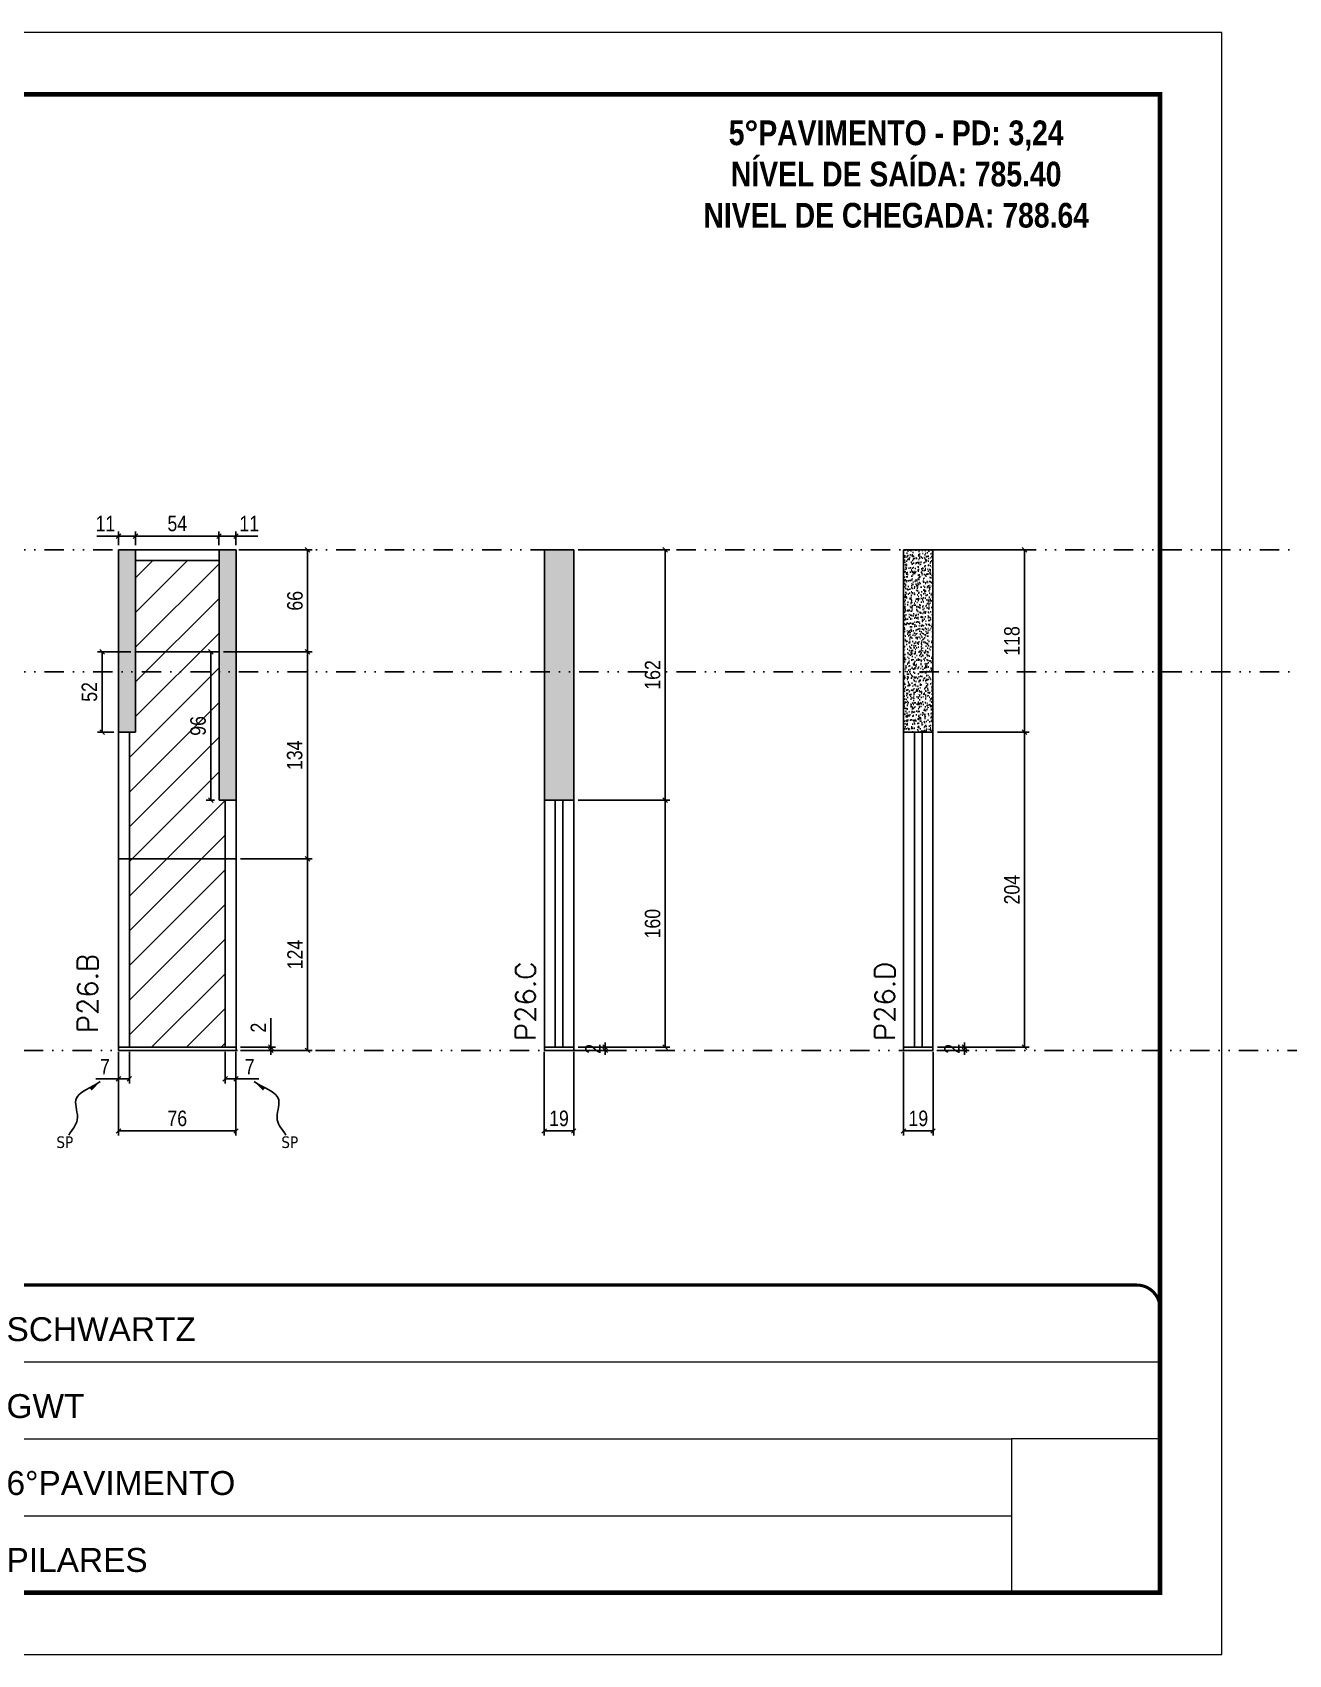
# Model space of a CAD drawing. Extents: x 13770 to 23315, y 867 to 16997.
# Drawn here: x 16700 to 17513, y 7758 to 8808 of the extents above; entities that cross this region are included whole.
import ezdxf

# ---------------------------------------------------------------- set-up
doc = ezdxf.new("R2010")
doc.units = 0
for name, pattern in [('CONTINUO', [0]), ('DASHED', [0.75, 0.5, -0.25]), ('DIVIDE2', [0.625, 0.25, -0.125, 0, -0.125, 0, -0.125]), ('HIDDEN', [0.375, 0.25, -0.125])]:
    doc.linetypes.add(name, pattern=pattern)
for name, color, linetype in [('COTA', 241, 'Continuous'), ('NOMENCLATURA', 7, 'Continuous'), ('Nível', 160, 'Continuous'), ('Painéis', 200, 'Continuous'), ('SARR_2.2x7', 40, 'Continuous'), ('Sarrafo de Pressão', 42, 'HIDDEN'), ('texto', 7, 'Continuous')]:
    doc.layers.add(name, color=color, linetype=linetype)
for name, color, linetype, lineweight in [('Folhas', 255, 'Continuous', 9), ('Hachura', 251, 'Continuous', 9), ('SARRAFO DE PRESSAO', 251, 'DASHED', 9), ('Texto Seção', 7, 'Continuous', 15)]:
    doc.layers.add(name, color=color, linetype=linetype, lineweight=lineweight)
doc.styles.add('ARIAL', font='arial.ttf')
doc.styles.add('COTA TECNICA', font='techl___.ttf', dxfattribs={"height": 10})
doc.styles.add('COTA TECNICA-50', font='techl___.ttf', dxfattribs={"height": 10})
doc.styles.add('REGUA-120', font='ROMANS.shx', dxfattribs={"height": 15})
doc.styles.add('ROMANC', font='techb___.ttf', dxfattribs={"height": 2.5})
doc.styles.get("Standard").update_dxf_attribs({"font": 'arial.ttf'})
doc.styles.add('Tecnologia', font='')
doc.styles.get('Tecnologia').set_extended_font_data('Forgotten Futurist')
doc.dimstyles.new('COTA PAINEL-50', dxfattribs={"dimtxt": 10, "dimasz": 3, "dimexe": 3, "dimexo": 3, "dimgap": 3, "dimtad": 1, "dimdec": 1, "dimzin": 12, "dimdsep": 46, "dimtxsty": 'COTA TECNICA-50', "dimblk1": 'OBLIQUE', "dimblk2": 'OBLIQUE', "dimsah": 1, "dimcen": 0.9, "dimclrd": 4, "dimclre": 4, "dimclrt": 240, "dimadec": 1, "dimazin": 3, "dimtfac": 1, "dimtdec": 1, "dimtmove": 0, "dimatfit": 3, "dimfxl": 1, "dimtolj": 1, "dimtzin": 12, "dimarcsym": 0})
doc.dimstyles.new('PAINEL', dxfattribs={"dimtxt": 10, "dimasz": 3, "dimexe": 3, "dimexo": 3, "dimgap": 3, "dimtad": 1, "dimdec": 1, "dimzin": 12, "dimdsep": 46, "dimtxsty": 'COTA TECNICA', "dimblk1": 'OBLIQUE', "dimblk2": 'OBLIQUE', "dimsah": 1, "dimcen": 0.9, "dimclrd": 4, "dimclre": 4, "dimclrt": 240, "dimadec": 1, "dimazin": 3, "dimtfac": 1, "dimtdec": 1, "dimtmove": 0, "dimatfit": 3, "dimfxl": 1, "dimtolj": 1, "dimtzin": 12, "dimarcsym": 0})
doc.dimstyles.get("Standard").update_dxf_attribs({"dimtxt": 0.18, "dimasz": 0.18, "dimexe": 0.18, "dimexo": 0.0625, "dimgap": 0.09, "dimtad": 0, "dimtih": 1, "dimtoh": 1, "dimdec": 4, "dimzin": 0, "dimdsep": 46, "dimtxsty": 'Standard', "dimcen": 0.09, "dimadec": 0, "dimazin": 0, "dimtfac": 1, "dimtdec": 4, "dimtofl": 0, "dimtmove": 0, "dimatfit": 3, "dimfxl": 1, "dimtolj": 1, "dimtzin": 0, "dimarcsym": 0})

# ---------------------------------------------------------------- blocks, each defined once
blk = doc.blocks.new('9999999999')
at = {"color": 30, "linetype": 'CONTINUO'}
for p, q in [((98564.6, 34230.2), (98564.6, 34429.4)), ((98564.6, 34379.6), (99584, 34379.6)), ((98564.6, 34329.8), (99488, 34329.8)), ((99584, 34329.8), (99488, 34329.8)), ((99488, 34329.8), (99488, 34230.2)), ((98564.6, 34280), (99488, 34280))]:
    blk.add_line(p, q, dxfattribs=at)
at = {"color": 30, "linetype": 'CONTINUO', "const_width": 2}
blk.add_lwpolyline([(99584, 34230.2), (99584, 34414.4, 0.414214), (99569, 34429.4), (98229, 34429.4, 0.414214), (98214, 34414.4), (98214, 34245.2, 0.414214), (98229, 34230.2), (99584, 34230.2)], format="xyb", dxfattribs=at)
at = {"layer": 'Folhas'}
blk.add_lwpolyline([(98139, 34190.2), (99624, 34190.2), (99624, 35240.2), (98139, 35240.2)], close=True, dxfattribs=at)
at = {"layer": 'Folhas', "color": 30, "const_width": 3}
blk.add_lwpolyline([(98214, 34230.2), (99584, 34230.2), (99584, 35200.2), (98214, 35200.2)], close=True, dxfattribs=at)
at = {"color": 7, "linetype": 'Continuous', "ltscale": 5, "style": 'ARIAL'}
for s, height, p in [('SCHWARTZ', 15.48, (98837.7, 34393.1)), ('GWT', 15.48, (98837.7, 34343.3)), ('6°PAVIMENTO', 15.483, (98837.7, 34293.5)), ('NOVA SISTEMAS CONSTRUTIVOS', 11.059, (98263.2, 34267.2)), ('PILARES', 15.48, (98837.7, 34243.7))]:
    blk.add_text(s, height=height, dxfattribs=at).set_placement(p)
at = {"layer": 'Folhas', "color": 7, "style": 'Tecnologia', "width": 1.5}
for s, p in [('CLIENTE:', (98573.7, 34397.2)), ('OBRA:', (98573.7, 34347.3)), ('PAVIMENTO:', (98573.7, 34297.5)), ('PROJETO:', (98573.7, 34247.7))]:
    blk.add_text(s, height=14, dxfattribs=at).set_placement(p)
blk = doc.blocks.new('_Oblique')
at = {"color": 0, "linetype": 'ByBlock', "lineweight": -2}
blk.add_line((-0.5, -0.5), (0.5, 0.5), dxfattribs=at)
blk = doc.blocks.new('*D522')
at = {"layer": 'COTA', "color": 4, "lineweight": -2, "transparency": 16777216}
for p, q in [((16755.7, 8148.6), (16755.7, 8094.4)), ((16831.7, 8148.6), (16831.7, 8094.4)), ((16755.7, 8097.4), (16831.7, 8097.4))]:
    blk.add_line(p, q, dxfattribs=at)
at = {"layer": 'Defpoints', "color": 0, "transparency": 16777216}
for p in [(16755.7, 8151.6), (16831.7, 8151.6), (16831.7, 8097.4)]:
    blk.add_point(p, dxfattribs=at)
at = {"layer": 'COTA', "color": 4, "lineweight": -2, "transparency": 16777216, "xscale": 3, "yscale": 3, "zscale": 3, "rotation": 180}
blk.add_blockref('_Oblique', (16755.7, 8097.4), dxfattribs=at)
at = {"layer": 'COTA', "color": 4, "lineweight": -2, "transparency": 16777216, "xscale": 3, "yscale": 3, "zscale": 3}
blk.add_blockref('_Oblique', (16831.7, 8097.4), dxfattribs=at)
at = {"layer": 'COTA', "color": 240, "transparency": 16777216, "insert": (16793.7, 8105.5), "char_height": 10, "attachment_point": 5, "style": 'COTA TECNICA'}
blk.add_mtext('\\A1;76', dxfattribs=at)
blk = doc.blocks.new('*D523')
at = {"layer": 'COTA', "color": 4, "lineweight": -2, "transparency": 16777216}
for p, q in [((16834.7, 8273.6), (16881, 8273.6)), ((16878, 8149.6), (16878, 8273.6)), ((16834.7, 8149.6), (16881, 8149.6))]:
    blk.add_line(p, q, dxfattribs=at)
at = {"layer": 'Defpoints', "color": 0, "transparency": 16777216}
for p in [(16831.7, 8273.6), (16878, 8273.6), (16831.7, 8149.6)]:
    blk.add_point(p, dxfattribs=at)
at = {"layer": 'COTA', "color": 4, "lineweight": -2, "transparency": 16777216, "xscale": 3, "yscale": 3, "zscale": 3}
for p, rotation in [((16878, 8273.6), 90), ((16878, 8149.6), 270)]:
    blk.add_blockref('_Oblique', p, dxfattribs=dict(at, rotation=rotation))
at = {"layer": 'COTA', "color": 240, "transparency": 16777216, "insert": (16869.9, 8211.6), "char_height": 10, "attachment_point": 5, "rotation": 90, "style": 'COTA TECNICA-50'}
blk.add_mtext('\\A1;124', dxfattribs=at)
blk = doc.blocks.new('*D524')
at = {"layer": 'COTA', "color": 4, "lineweight": -2, "transparency": 16777216}
for p, q in [((16854.2, 8151.6), (16854.2, 8170.4)), ((16834.7, 8151.6), (16857.2, 8151.6)), ((16834.7, 8149.6), (16857.2, 8149.6)), ((16854.2, 8149.6), (16854.2, 8151.6)), ((16854.2, 8149.6), (16854.2, 8146.6))]:
    blk.add_line(p, q, dxfattribs=at)
at = {"layer": 'Defpoints', "color": 0, "transparency": 16777216}
for p in [(16831.7, 8151.6), (16831.7, 8149.6), (16854.2, 8149.6)]:
    blk.add_point(p, dxfattribs=at)
at = {"layer": 'COTA', "color": 4, "lineweight": -2, "transparency": 16777216, "xscale": 3, "yscale": 3, "zscale": 3}
for p, rotation in [((16854.2, 8151.6), 270), ((16854.2, 8149.6), 90)]:
    blk.add_blockref('_Oblique', p, dxfattribs=dict(at, rotation=rotation))
at = {"layer": 'COTA', "color": 240, "transparency": 16777216, "insert": (16846.2, 8164.3), "char_height": 10, "attachment_point": 5, "rotation": 90, "style": 'COTA TECNICA-50'}
blk.add_mtext('\\A1;2', dxfattribs=at)
blk = doc.blocks.new('*D525')
at = {"layer": 'COTA', "color": 4, "lineweight": -2, "transparency": 16777216}
for p, q in [((16762.7, 8148.6), (16762.7, 8128.1)), ((16755.7, 8146.6), (16755.7, 8128.1)), ((16755.7, 8131.1), (16741, 8131.1)), ((16762.7, 8131.1), (16755.7, 8131.1))]:
    blk.add_line(p, q, dxfattribs=at)
at = {"layer": 'Defpoints', "color": 0, "transparency": 16777216}
for p in [(16755.7, 8149.6), (16762.7, 8151.6), (16755.7, 8131.1)]:
    blk.add_point(p, dxfattribs=at)
at = {"layer": 'COTA', "color": 4, "lineweight": -2, "transparency": 16777216, "xscale": 3, "yscale": 3, "zscale": 3, "rotation": 180}
blk.add_blockref('_Oblique', (16755.7, 8131.1), dxfattribs=at)
at = {"layer": 'COTA', "color": 4, "lineweight": -2, "transparency": 16777216, "xscale": 3, "yscale": 3, "zscale": 3}
blk.add_blockref('_Oblique', (16762.7, 8131.1), dxfattribs=at)
at = {"layer": 'COTA', "color": 240, "transparency": 16777216, "insert": (16746.9, 8139.1), "char_height": 10, "attachment_point": 5, "style": 'COTA TECNICA-50'}
blk.add_mtext('\\A1;7', dxfattribs=at)
blk = doc.blocks.new('*D526')
at = {"layer": 'COTA', "color": 4, "lineweight": -2, "transparency": 16777216}
for p, q in [((16824.7, 8148.6), (16824.7, 8128.1)), ((16831.7, 8146.6), (16831.7, 8128.1)), ((16824.7, 8131.1), (16831.7, 8131.1)), ((16831.7, 8131.1), (16846.5, 8131.1))]:
    blk.add_line(p, q, dxfattribs=at)
at = {"layer": 'Defpoints', "color": 0, "transparency": 16777216}
for p in [(16824.7, 8151.6), (16831.7, 8149.6), (16831.7, 8131.1)]:
    blk.add_point(p, dxfattribs=at)
at = {"layer": 'COTA', "color": 4, "lineweight": -2, "transparency": 16777216, "xscale": 3, "yscale": 3, "zscale": 3, "rotation": 180}
blk.add_blockref('_Oblique', (16824.7, 8131.1), dxfattribs=at)
at = {"layer": 'COTA', "color": 4, "lineweight": -2, "transparency": 16777216, "xscale": 3, "yscale": 3, "zscale": 3}
blk.add_blockref('_Oblique', (16831.7, 8131.1), dxfattribs=at)
at = {"layer": 'COTA', "color": 240, "transparency": 16777216, "insert": (16840.6, 8139.1), "char_height": 10, "attachment_point": 5, "style": 'COTA TECNICA-50'}
blk.add_mtext('\\A1;7', dxfattribs=at)
blk = doc.blocks.new('*D533')
at = {"layer": 'COTA', "color": 4, "lineweight": -2, "transparency": 16777216}
for p, q in [((16823.7, 8407.6), (16881, 8407.6)), ((16878, 8273.6), (16878, 8407.6)), ((16834.7, 8273.6), (16881, 8273.6))]:
    blk.add_line(p, q, dxfattribs=at)
at = {"layer": 'Defpoints', "color": 0, "transparency": 16777216}
for p in [(16820.7, 8407.6), (16878, 8407.6), (16831.7, 8273.6)]:
    blk.add_point(p, dxfattribs=at)
at = {"layer": 'COTA', "color": 4, "lineweight": -2, "transparency": 16777216, "xscale": 3, "yscale": 3, "zscale": 3}
for p, rotation in [((16878, 8407.6), 90), ((16878, 8273.6), 270)]:
    blk.add_blockref('_Oblique', p, dxfattribs=dict(at, rotation=rotation))
at = {"layer": 'COTA', "color": 240, "transparency": 16777216, "insert": (16869.7, 8340.6), "char_height": 10, "attachment_point": 5, "rotation": 90, "style": 'COTA TECNICA'}
blk.add_mtext('\\A1;134', dxfattribs=at)
blk = doc.blocks.new('*D534')
at = {"layer": 'COTA', "color": 4, "lineweight": -2, "transparency": 16777216}
for p, q in [((16834.7, 8473.6), (16881, 8473.6)), ((16878, 8407.6), (16878, 8473.6)), ((16823.7, 8407.6), (16881, 8407.6))]:
    blk.add_line(p, q, dxfattribs=at)
at = {"layer": 'Defpoints', "color": 0, "transparency": 16777216}
for p in [(16831.7, 8473.6), (16878, 8473.6), (16820.7, 8407.6)]:
    blk.add_point(p, dxfattribs=at)
at = {"layer": 'COTA', "color": 4, "lineweight": -2, "transparency": 16777216, "xscale": 3, "yscale": 3, "zscale": 3}
for p, rotation in [((16878, 8473.6), 90), ((16878, 8407.6), 270)]:
    blk.add_blockref('_Oblique', p, dxfattribs=dict(at, rotation=rotation))
at = {"layer": 'COTA', "color": 240, "transparency": 16777216, "insert": (16869.9, 8440.6), "char_height": 10, "attachment_point": 5, "rotation": 90, "style": 'COTA TECNICA'}
blk.add_mtext('\\A1;66', dxfattribs=at)
blk = doc.blocks.new('*D535')
at = {"layer": 'COTA', "color": 4, "lineweight": -2, "transparency": 16777216}
for p, q in [((16755.7, 8476.6), (16755.7, 8485.5)), ((16766.7, 8476.6), (16766.7, 8485.5)), ((16755.7, 8482.5), (16741.6, 8482.5)), ((16766.7, 8482.5), (16755.7, 8482.5))]:
    blk.add_line(p, q, dxfattribs=at)
at = {"layer": 'Defpoints', "color": 0, "transparency": 16777216}
for p in [(16755.7, 8482.5), (16755.7, 8473.6), (16766.7, 8473.6)]:
    blk.add_point(p, dxfattribs=at)
at = {"layer": 'COTA', "color": 4, "lineweight": -2, "transparency": 16777216, "xscale": 3, "yscale": 3, "zscale": 3, "rotation": 180}
blk.add_blockref('_Oblique', (16755.7, 8482.5), dxfattribs=at)
at = {"layer": 'COTA', "color": 4, "lineweight": -2, "transparency": 16777216, "xscale": 3, "yscale": 3, "zscale": 3}
blk.add_blockref('_Oblique', (16766.7, 8482.5), dxfattribs=at)
at = {"layer": 'COTA', "color": 240, "transparency": 16777216, "insert": (16747.2, 8490.6), "char_height": 10, "attachment_point": 5, "style": 'COTA TECNICA'}
blk.add_mtext('\\A1;11', dxfattribs=at)
blk = doc.blocks.new('*D536')
at = {"layer": 'COTA', "color": 4, "lineweight": -2, "transparency": 16777216}
for p, q in [((16766.7, 8476.6), (16766.7, 8485.5)), ((16820.7, 8476.6), (16820.7, 8485.5)), ((16766.7, 8482.5), (16820.7, 8482.5))]:
    blk.add_line(p, q, dxfattribs=at)
at = {"layer": 'Defpoints', "color": 0, "transparency": 16777216}
for p in [(16766.7, 8473.6), (16820.7, 8482.5), (16820.7, 8473.6)]:
    blk.add_point(p, dxfattribs=at)
at = {"layer": 'COTA', "color": 4, "lineweight": -2, "transparency": 16777216, "xscale": 3, "yscale": 3, "zscale": 3, "rotation": 180}
blk.add_blockref('_Oblique', (16766.7, 8482.5), dxfattribs=at)
at = {"layer": 'COTA', "color": 4, "lineweight": -2, "transparency": 16777216, "xscale": 3, "yscale": 3, "zscale": 3}
blk.add_blockref('_Oblique', (16820.7, 8482.5), dxfattribs=at)
at = {"layer": 'COTA', "color": 240, "transparency": 16777216, "insert": (16793.7, 8490.6), "char_height": 10, "attachment_point": 5, "style": 'COTA TECNICA'}
blk.add_mtext('\\A1;54', dxfattribs=at)
blk = doc.blocks.new('*D530')
at = {"layer": 'COTA', "color": 4, "lineweight": -2, "transparency": 16777216}
for p, q in [((16820.7, 8476.6), (16820.7, 8485.5)), ((16831.7, 8476.6), (16831.7, 8485.5)), ((16820.7, 8482.5), (16831.7, 8482.5)), ((16831.7, 8482.5), (16845.8, 8482.5))]:
    blk.add_line(p, q, dxfattribs=at)
at = {"layer": 'Defpoints', "color": 0, "transparency": 16777216}
for p in [(16820.7, 8473.6), (16831.7, 8482.5), (16831.7, 8473.6)]:
    blk.add_point(p, dxfattribs=at)
at = {"layer": 'COTA', "color": 4, "lineweight": -2, "transparency": 16777216, "xscale": 3, "yscale": 3, "zscale": 3, "rotation": 180}
blk.add_blockref('_Oblique', (16820.7, 8482.5), dxfattribs=at)
at = {"layer": 'COTA', "color": 4, "lineweight": -2, "transparency": 16777216, "xscale": 3, "yscale": 3, "zscale": 3}
blk.add_blockref('_Oblique', (16831.7, 8482.5), dxfattribs=at)
at = {"layer": 'COTA', "color": 240, "transparency": 16777216, "insert": (16840.3, 8490.6), "char_height": 10, "attachment_point": 5, "style": 'COTA TECNICA'}
blk.add_mtext('\\A1;11', dxfattribs=at)
blk = doc.blocks.new('*D531')
at = {"layer": 'COTA', "color": 4, "lineweight": -2, "transparency": 16777216}
for p, q in [((16763.7, 8407.6), (16742.1, 8407.6)), ((16745.1, 8355.6), (16745.1, 8407.6)), ((16752.7, 8355.6), (16742.1, 8355.6))]:
    blk.add_line(p, q, dxfattribs=at)
at = {"layer": 'Defpoints', "color": 0, "transparency": 16777216}
for p in [(16745.1, 8407.6), (16766.7, 8407.6), (16755.7, 8355.6)]:
    blk.add_point(p, dxfattribs=at)
at = {"layer": 'COTA', "color": 4, "lineweight": -2, "transparency": 16777216, "xscale": 3, "yscale": 3, "zscale": 3}
for p, rotation in [((16745.1, 8407.6), 90), ((16745.1, 8355.6), 270)]:
    blk.add_blockref('_Oblique', p, dxfattribs=dict(at, rotation=rotation))
at = {"layer": 'COTA', "color": 240, "transparency": 16777216, "insert": (16736.9, 8381.6), "char_height": 10, "attachment_point": 5, "rotation": 90, "style": 'COTA TECNICA'}
blk.add_mtext('\\A1;52', dxfattribs=at)
blk = doc.blocks.new('*D519')
at = {"layer": 'COTA', "color": 4, "lineweight": -2, "transparency": 16777216}
for p, q in [((17031.2, 8148.6), (17031.2, 8094.4)), ((17050.2, 8148.6), (17050.2, 8094.4)), ((17031.2, 8097.4), (17050.2, 8097.4))]:
    blk.add_line(p, q, dxfattribs=at)
at = {"layer": 'Defpoints', "color": 0, "transparency": 16777216}
for p in [(17031.2, 8151.6), (17050.2, 8151.6), (17050.2, 8097.4)]:
    blk.add_point(p, dxfattribs=at)
at = {"layer": 'COTA', "color": 4, "lineweight": -2, "transparency": 16777216, "xscale": 3, "yscale": 3, "zscale": 3, "rotation": 180}
blk.add_blockref('_Oblique', (17031.2, 8097.4), dxfattribs=at)
at = {"layer": 'COTA', "color": 4, "lineweight": -2, "transparency": 16777216, "xscale": 3, "yscale": 3, "zscale": 3}
blk.add_blockref('_Oblique', (17050.2, 8097.4), dxfattribs=at)
at = {"layer": 'COTA', "color": 240, "transparency": 16777216, "insert": (17040.7, 8105.5), "char_height": 10, "attachment_point": 5, "style": 'COTA TECNICA'}
blk.add_mtext('\\A1;19', dxfattribs=at)
blk = doc.blocks.new('*D520')
at = {"layer": 'COTA', "color": 4, "lineweight": -2, "transparency": 16777216}
for p, q in [((17053.2, 8311.6), (17112.4, 8311.6)), ((17109.4, 8151.6), (17109.4, 8311.6)), ((17053.2, 8151.6), (17112.4, 8151.6))]:
    blk.add_line(p, q, dxfattribs=at)
at = {"layer": 'Defpoints', "color": 0, "transparency": 16777216}
for p in [(17050.2, 8311.6), (17109.4, 8311.6), (17050.2, 8151.6)]:
    blk.add_point(p, dxfattribs=at)
at = {"layer": 'COTA', "color": 4, "lineweight": -2, "transparency": 16777216, "xscale": 3, "yscale": 3, "zscale": 3}
for p, rotation in [((17109.4, 8311.6), 90), ((17109.4, 8151.6), 270)]:
    blk.add_blockref('_Oblique', p, dxfattribs=dict(at, rotation=rotation))
at = {"layer": 'COTA', "color": 240, "transparency": 16777216, "insert": (17101.3, 8231.6), "char_height": 10, "attachment_point": 5, "rotation": 90, "style": 'COTA TECNICA'}
blk.add_mtext('\\A1;160', dxfattribs=at)
blk = doc.blocks.new('*D521')
at = {"layer": 'COTA', "color": 4, "lineweight": -2, "transparency": 16777216}
for p, q in [((17053.2, 8151.6), (17073.6, 8151.6)), ((17053.2, 8149.6), (17073.6, 8149.6)), ((17070.6, 8151.6), (17070.6, 8154.6)), ((17070.6, 8149.6), (17070.6, 8151.6)), ((17070.6, 8149.6), (17070.6, 8146.6))]:
    blk.add_line(p, q, dxfattribs=at)
at = {"layer": 'Defpoints', "color": 0, "transparency": 16777216}
for p in [(17050.2, 8151.6), (17050.2, 8149.6), (17070.6, 8151.6)]:
    blk.add_point(p, dxfattribs=at)
at = {"layer": 'COTA', "color": 4, "lineweight": -2, "transparency": 16777216, "xscale": 3, "yscale": 3, "zscale": 3}
for p, rotation in [((17070.6, 8151.6), 270), ((17070.6, 8149.6), 90)]:
    blk.add_blockref('_Oblique', p, dxfattribs=dict(at, rotation=rotation))
at = {"layer": 'COTA', "color": 240, "transparency": 16777216, "insert": (17062.6, 8150.6), "char_height": 10, "attachment_point": 5, "rotation": 90, "style": 'COTA TECNICA-50'}
blk.add_mtext('\\A1;2', dxfattribs=at)
blk = doc.blocks.new('*D532')
at = {"layer": 'COTA', "color": 4, "lineweight": -2, "transparency": 16777216}
for p, q in [((17053.2, 8473.6), (17112.4, 8473.6)), ((17109.4, 8311.6), (17109.4, 8473.6)), ((17053.2, 8311.6), (17112.4, 8311.6))]:
    blk.add_line(p, q, dxfattribs=at)
at = {"layer": 'Defpoints', "color": 0, "transparency": 16777216}
for p in [(17050.2, 8473.6), (17109.4, 8473.6), (17050.2, 8311.6)]:
    blk.add_point(p, dxfattribs=at)
at = {"layer": 'COTA', "color": 4, "lineweight": -2, "transparency": 16777216, "xscale": 3, "yscale": 3, "zscale": 3}
for p, rotation in [((17109.4, 8473.6), 90), ((17109.4, 8311.6), 270)]:
    blk.add_blockref('_Oblique', p, dxfattribs=dict(at, rotation=rotation))
at = {"layer": 'COTA', "color": 240, "transparency": 16777216, "insert": (17101.3, 8392.6), "char_height": 10, "attachment_point": 5, "rotation": 90, "style": 'COTA TECNICA'}
blk.add_mtext('\\A1;162', dxfattribs=at)
blk = doc.blocks.new('*D527')
at = {"layer": 'COTA', "color": 4, "lineweight": -2, "transparency": 16777216}
for p, q in [((17263.7, 8148.6), (17263.7, 8094.4)), ((17282.7, 8148.6), (17282.7, 8094.4)), ((17263.7, 8097.4), (17282.7, 8097.4))]:
    blk.add_line(p, q, dxfattribs=at)
at = {"layer": 'Defpoints', "color": 0, "transparency": 16777216}
for p in [(17263.7, 8151.6), (17282.7, 8151.6), (17282.7, 8097.4)]:
    blk.add_point(p, dxfattribs=at)
at = {"layer": 'COTA', "color": 4, "lineweight": -2, "transparency": 16777216, "xscale": 3, "yscale": 3, "zscale": 3, "rotation": 180}
blk.add_blockref('_Oblique', (17263.7, 8097.4), dxfattribs=at)
at = {"layer": 'COTA', "color": 4, "lineweight": -2, "transparency": 16777216, "xscale": 3, "yscale": 3, "zscale": 3}
blk.add_blockref('_Oblique', (17282.7, 8097.4), dxfattribs=at)
at = {"layer": 'COTA', "color": 240, "transparency": 16777216, "insert": (17273.2, 8105.5), "char_height": 10, "attachment_point": 5, "style": 'COTA TECNICA'}
blk.add_mtext('\\A1;19', dxfattribs=at)
blk = doc.blocks.new('*D528')
at = {"layer": 'COTA', "color": 4, "lineweight": -2, "transparency": 16777216}
for p, q in [((17285.7, 8355.6), (17344.9, 8355.6)), ((17341.9, 8151.6), (17341.9, 8355.6)), ((17285.7, 8151.6), (17344.9, 8151.6))]:
    blk.add_line(p, q, dxfattribs=at)
at = {"layer": 'Defpoints', "color": 0, "transparency": 16777216}
for p in [(17282.7, 8355.6), (17341.9, 8355.6), (17282.7, 8151.6)]:
    blk.add_point(p, dxfattribs=at)
at = {"layer": 'COTA', "color": 4, "lineweight": -2, "transparency": 16777216, "xscale": 3, "yscale": 3, "zscale": 3}
for p, rotation in [((17341.9, 8355.6), 90), ((17341.9, 8151.6), 270)]:
    blk.add_blockref('_Oblique', p, dxfattribs=dict(at, rotation=rotation))
at = {"layer": 'COTA', "color": 240, "transparency": 16777216, "insert": (17333.8, 8253.6), "char_height": 10, "attachment_point": 5, "rotation": 90, "style": 'COTA TECNICA'}
blk.add_mtext('\\A1;204', dxfattribs=at)
blk = doc.blocks.new('*D529')
at = {"layer": 'COTA', "color": 4, "lineweight": -2, "transparency": 16777216}
for p, q in [((17285.7, 8151.6), (17306, 8151.6)), ((17285.7, 8149.6), (17306, 8149.6)), ((17303, 8151.6), (17303, 8154.6)), ((17303, 8149.6), (17303, 8151.6)), ((17303, 8149.6), (17303, 8146.6))]:
    blk.add_line(p, q, dxfattribs=at)
at = {"layer": 'Defpoints', "color": 0, "transparency": 16777216}
for p in [(17282.7, 8151.6), (17282.7, 8149.6), (17303, 8151.6)]:
    blk.add_point(p, dxfattribs=at)
at = {"layer": 'COTA', "color": 4, "lineweight": -2, "transparency": 16777216, "xscale": 3, "yscale": 3, "zscale": 3}
for p, rotation in [((17303, 8151.6), 270), ((17303, 8149.6), 90)]:
    blk.add_blockref('_Oblique', p, dxfattribs=dict(at, rotation=rotation))
at = {"layer": 'COTA', "color": 240, "transparency": 16777216, "insert": (17295, 8150.6), "char_height": 10, "attachment_point": 5, "rotation": 90, "style": 'COTA TECNICA-50'}
blk.add_mtext('\\A1;2', dxfattribs=at)
blk = doc.blocks.new('*D538')
at = {"layer": 'COTA', "color": 4, "lineweight": -2, "transparency": 16777216}
for p, q in [((17285.7, 8473.6), (17344.9, 8473.6)), ((17341.9, 8355.6), (17341.9, 8473.6)), ((17285.7, 8355.6), (17344.9, 8355.6))]:
    blk.add_line(p, q, dxfattribs=at)
at = {"layer": 'Defpoints', "color": 0, "transparency": 16777216}
for p in [(17282.7, 8473.6), (17341.9, 8473.6), (17282.7, 8355.6)]:
    blk.add_point(p, dxfattribs=at)
at = {"layer": 'COTA', "color": 4, "lineweight": -2, "transparency": 16777216, "xscale": 3, "yscale": 3, "zscale": 3}
for p, rotation in [((17341.9, 8473.6), 90), ((17341.9, 8355.6), 270)]:
    blk.add_blockref('_Oblique', p, dxfattribs=dict(at, rotation=rotation))
at = {"layer": 'COTA', "color": 240, "transparency": 16777216, "insert": (17333.8, 8414.6), "char_height": 10, "attachment_point": 5, "rotation": 90, "style": 'COTA TECNICA'}
blk.add_mtext('\\A1;118', dxfattribs=at)
blk = doc.blocks.new('*D658')
at = {"layer": 'COTA', "color": 4, "lineweight": -2, "transparency": 16777216}
for p, q in [((16817.7, 8407.6), (16812.4, 8407.6)), ((16815.4, 8311.6), (16815.4, 8407.6)), ((16817.7, 8311.6), (16812.4, 8311.6))]:
    blk.add_line(p, q, dxfattribs=at)
at = {"layer": 'Defpoints', "color": 0, "transparency": 16777216}
for p in [(16815.4, 8407.6), (16820.7, 8407.6), (16820.7, 8311.6)]:
    blk.add_point(p, dxfattribs=at)
at = {"layer": 'COTA', "color": 4, "lineweight": -2, "transparency": 16777216, "xscale": 3, "yscale": 3, "zscale": 3}
for p, rotation in [((16815.4, 8407.6), 90), ((16815.4, 8311.6), 270)]:
    blk.add_blockref('_Oblique', p, dxfattribs=dict(at, rotation=rotation))
at = {"layer": 'COTA', "color": 240, "transparency": 16777216, "insert": (16807.2, 8359.6), "char_height": 10, "attachment_point": 5, "rotation": 90, "style": 'COTA TECNICA'}
blk.add_mtext('\\A1;96', dxfattribs=at)

msp = doc.modelspace()

# ---------------------------------------------------------------- hatches: boundary and pattern name
at = {"layer": 'COTA'}
h = msp.add_hatch(dxfattribs=at)
h.set_pattern_fill('AR-CONC', color=256, scale=0.03)
h.set_pattern_definition([(50, (1598.5, -110), (5.4655401, -0.4781726), [0.5715, -6.2865]), (355, (1598.5, -110), (-1.0573026, 5.7317054), [0.4572, -5.0292175]), (100.451445, (1598.9555, -110.04), (4.4082374, 5.2535326), [0.4857003, -5.3427073]), (46.1842, (1598.5, -108.476), (8.1323712, -1.2612698), [0.85725, -9.42975]), (96.63556, (1599.178, -108.581), (7.122124, 7.4227837), [0.7285507, -8.0140682]), (351.18415, (1598.5, -108.476), (7.122124, 7.4227837), [0.685799, -7.543792]), (21, (1599.262, -108.857), (4.5484317, -3.067956), [0.5715, -6.2865]), (326, (1599.262, -108.857), (1.8540609, 5.525639), [0.4572, -5.0292]), (71.451445, (1599.641, -109.1127), (6.4024926, 2.457683), [0.4857003, -5.3426981]), (37.5, (1598.5, -110), (0.0926581, 2.53665117), [0, -4.96824, 0, -5.1054, 0, -5.04825]), (7.5, (1598.5, -110), (2.00458988, 3.00541724), [0, -2.91084, 0, -4.85394, 0, -1.92405]), (327.5, (1596.8007, -110), (4.06771786, -0.17186232), [0, -1.905, 0, -5.9436, 0, -7.8867]), (317.5, (1596.0387, -110), (4.44387544, 0.7627947), [0, -2.4765, 0, -3.94716, 0, -5.6007])])
h.paths.add_polyline_path([(16766.72, 8473.58), (16755.72, 8473.58), (16755.72, 8388.58), (16766.72, 8388.58)])
h.paths.add_polyline_path([(16755.72, 8355.58), (16766.72, 8355.58), (16766.72, 8388.58), (16755.72, 8388.58)])
h.paths.add_polyline_path([(16820.72, 8311.58), (16831.72, 8311.58), (16831.72, 8388.58), (16820.72, 8388.58)])
h.paths.add_polyline_path([(16831.72, 8473.58), (16820.72, 8473.58), (16820.72, 8388.58), (16831.72, 8388.58)])
h = msp.add_hatch(dxfattribs=at)
h.set_pattern_fill('AR-CONC', color=256, scale=0.03)
h.set_pattern_definition([(50, (-54.3476, -6922.4506), (5.4655401, -0.4781726), [0.5715, -6.2865]), (355, (-54.3476, -6922.4506), (-1.0573026, 5.7317054), [0.4572, -5.0292175]), (100.451445, (-53.892, -6922.4905), (4.4082374, 5.2535326), [0.4857003, -5.3427073]), (46.1842, (-54.3476, -6920.9266), (8.1323712, -1.2612698), [0.85725, -9.42975]), (96.635558, (-53.67, -6921.032), (7.122124, 7.4227837), [0.7285507, -8.0140682]), (351.18415, (-54.348, -6920.927), (7.122124, 7.4227837), [0.685799, -7.543792]), (21, (-53.5856, -6921.3076), (4.5484317, -3.06795595), [0.5715, -6.2865]), (326, (-53.5856, -6921.3076), (1.8540609, 5.525639), [0.4572, -5.0292]), (71.451445, (-53.2066, -6921.5633), (6.4024926, 2.4576831), [0.4857003, -5.3426981]), (37.5, (-54.3476, -6922.4506), (0.0926581, 2.53665117), [0, -4.96824, 0, -5.1054, 0, -5.04825]), (7.5, (-54.3476, -6922.4506), (2.00458988, 3.00541724), [0, -2.91084, 0, -4.85394, 0, -1.92405]), (327.5, (-56.047, -6922.4506), (4.06771786, -0.17186232), [0, -1.905, 0, -5.9436, 0, -7.8867]), (317.5, (-56.809, -6922.4506), (4.44387544, 0.76279473), [0, -2.4765, 0, -3.94716, 0, -5.6007])])
h.paths.add_polyline_path([(17050.24, 8473.58), (17031.24, 8473.58), (17031.24, 8311.58), (17050.24, 8311.58)])
h = msp.add_hatch(dxfattribs=at)
h.set_pattern_fill('AR-CONC', color=256, scale=0.03)
h.set_pattern_definition([(50, (-3215.9776, -1258.575), (5.4655401, -0.4781726), [0.5715, -6.2865]), (355, (-3215.9776, -1258.575), (-1.0573026, 5.7317054), [0.4572, -5.0292175]), (100.451445, (-3215.522, -1258.615), (4.4082374, 5.2535326), [0.4857003, -5.3427073]), (46.1842, (-3215.9776, -1257.051), (8.1323712, -1.2612698), [0.85725, -9.42975]), (96.635558, (-3215.3, -1257.156), (7.122124, 7.4227837), [0.7285507, -8.0140682]), (351.18415, (-3215.978, -1257.051), (7.122124, 7.4227837), [0.685799, -7.543792]), (21, (-3215.2156, -1257.432), (4.5484317, -3.06795595), [0.5715, -6.2865]), (326, (-3215.2156, -1257.432), (1.8540609, 5.525639), [0.4572, -5.0292]), (71.451445, (-3214.8366, -1257.688), (6.4024926, 2.4576831), [0.4857003, -5.3426981]), (37.5, (-3215.9776, -1258.5751), (0.0926581, 2.53665117), [0, -4.96824, 0, -5.1054, 0, -5.04825]), (7.5, (-3215.9776, -1258.575), (2.00458988, 3.00541724), [0, -2.91084, 0, -4.85394, 0, -1.92405]), (327.5, (-3217.6769, -1258.5751), (4.06771786, -0.17186232), [0, -1.905, 0, -5.9436, 0, -7.8867]), (317.5, (-3218.439, -1258.575), (4.44387544, 0.76279473), [0, -2.4765, 0, -3.94716, 0, -5.6007])])
h.paths.add_polyline_path([(17282.68, 8473.58), (17263.68, 8473.58), (17263.68, 8355.58), (17282.68, 8355.58)])
at = {"layer": 'Hachura', "linetype": 'ByBlock'}
h = msp.add_hatch(dxfattribs=at)
h.set_pattern_fill('ANSI31', color=256, scale=5)
h.set_pattern_definition([(45, (1598.5, 0), (-11.22532, 11.22532), [])])
h.paths.add_polyline_path([(16824.72, 8273.58), (16762.72, 8273.58), (16762.72, 8151.58), (16824.72, 8151.58)])
h.paths.add_polyline_path([(16820.72, 8407.58), (16766.72, 8407.58), (16766.72, 8355.58), (16762.72, 8355.58), (16762.72, 8273.58), (16824.72, 8273.58), (16824.72, 8311.58), (16820.72, 8311.58)])
h.paths.add_polyline_path([(16766.72, 8466.58), (16766.72, 8407.58), (16820.72, 8407.58), (16820.72, 8466.58)])

# ---------------------------------------------------------------- linework, layer by layer
at = {"layer": 'COTA'}
for p, q in [((16755.72, 8355.58), (16755.72, 8473.58)), ((16755.72, 8473.58), (16766.72, 8473.58)), ((16831.72, 8473.58), (16820.72, 8473.58)), ((16831.72, 8311.58), (16831.72, 8473.58))]:
    msp.add_line(p, q, dxfattribs=at)
at = {"layer": 'COTA', "linetype": 'ByBlock'}
msp.add_lwpolyline([(17031.24, 8311.58), (17050.24, 8311.58), (17050.24, 8473.58), (17031.24, 8473.58)], close=True, dxfattribs=at)
at = {"layer": 'COTA'}
msp.add_lwpolyline([(17263.68, 8355.58), (17282.68, 8355.58), (17282.68, 8473.58), (17263.68, 8473.58)], close=True, dxfattribs=at)
at = {"layer": 'Nível', "color": 4, "linetype": 'DIVIDE2', "ltscale": 50}
for p, q in [((15984.5, 8473.58), (21112.79, 8473.58)), ((15984.5, 8394.58), (21112.79, 8394.58)), ((13769.54, 8149.58), (21112.79, 8149.58))]:
    msp.add_line(p, q, dxfattribs=at)
at = {"layer": 'Painéis'}
for p, q in [((16766.72, 8473.58), (16820.72, 8473.58)), ((16766.72, 8355.58), (16766.72, 8473.58)), ((16820.72, 8473.58), (16820.72, 8311.58)), ((16820.72, 8407.58), (16766.72, 8407.58)), ((16755.72, 8273.58), (16755.72, 8355.58)), ((16755.72, 8355.58), (16766.72, 8355.58)), ((16820.72, 8311.58), (16831.72, 8311.58)), ((16831.72, 8311.58), (16831.72, 8273.58))]:
    msp.add_line(p, q, dxfattribs=at)
for points in [[(17263.68, 8151.58), (17282.68, 8151.58), (17282.68, 8355.58), (17263.68, 8355.58)], [(17031.24, 8151.58), (17050.24, 8151.58), (17050.24, 8311.58), (17031.24, 8311.58)], [(16755.72, 8151.58), (16831.72, 8151.58), (16831.72, 8273.58), (16755.72, 8273.58)], [(16755.72, 8151.58), (16831.72, 8151.58), (16831.72, 8149.58), (16755.72, 8149.58)], [(17031.24, 8151.58), (17050.24, 8151.58), (17050.24, 8149.58), (17031.24, 8149.58)], [(17263.68, 8151.58), (17282.68, 8151.58), (17282.68, 8149.58), (17263.68, 8149.58)]]:
    msp.add_lwpolyline(points, close=True, dxfattribs=at)
at = {"layer": 'SARR_2.2x7', "linetype": 'ByBlock'}
msp.add_line((16766.72, 8466.58), (16820.72, 8466.58), dxfattribs=at)
at = {"layer": 'SARR_2.2x7'}
for p, q in [((17270.68, 8355.58), (17270.68, 8151.58)), ((17275.68, 8355.58), (17275.68, 8151.58)), ((17038.24, 8311.58), (17038.24, 8151.58)), ((17043.24, 8311.58), (17043.24, 8151.58))]:
    msp.add_line(p, q, dxfattribs=at)
at = {"layer": 'Sarrafo de Pressão'}
for p, q in [((16762.72, 8273.58), (16762.72, 8355.58)), ((16824.72, 8273.58), (16824.72, 8311.58)), ((16762.72, 8151.58), (16762.72, 8273.58)), ((16824.72, 8151.58), (16824.72, 8273.58))]:
    msp.add_line(p, q, dxfattribs=at)

# ---------------------------------------------------------------- block references
at = {"layer": 'SARRAFO DE PRESSAO', "color": 6, "linetype": 'ByBlock'}
msp.add_blockref('9999999999', (-82154.48, -26431.71), dxfattribs=at)

# ---------------------------------------------------------------- texts
at = {"layer": 'NOMENCLATURA', "color": 2, "insert": (17258.88, 8751.52), "char_height": 16, "attachment_point": 2, "style": 'ROMANC'}
msp.add_mtext_dynamic_manual_height_columns('5°PAVIMENTO - PD: 3,24\\PNÍVEL DE SAÍDA: 785.40\\PNIVEL DE CHEGADA: 788.64', width=376.0554, gutter_width=1, heights=[0], dxfattribs=at)
at = {"layer": 'texto', "color": 0, "char_height": 7.5, "attachment_point": 5}
for insert in [(16720.94, 8090.09), (16866.5, 8090.09)]:
    msp.add_mtext('{\\fTahoma|b0|i0|c0|p34;\\C4;SP}', dxfattribs=dict(at, insert=insert))
at = {"layer": 'Texto Seção', "char_height": 13, "width": 285.3299, "rotation": 90, "style": 'REGUA-120'}
for s, insert, attachment_point in [('P26.B', (16742.25, 8160.83), 7), ('P26.C', (17012.56, 8155.72), 1), ('P26.D', (17245, 8155.72), 1)]:
    msp.add_mtext(s, dxfattribs=dict(at, insert=insert, attachment_point=attachment_point))

# ---------------------------------------------------------------- dimensions: what is measured, and where the dimension line sits
at = {"layer": 'COTA'}
for base, p1, p2, dimstyle, picture, middle in [((16755.72, 8482.5), (16766.72, 8473.58), (16755.72, 8473.58), 'PAINEL', '*D535', (16747.18, 8490.56)), ((16820.72, 8482.5), (16766.72, 8473.58), (16820.72, 8473.58), 'PAINEL', '*D536', (16793.72, 8490.61)), ((16831.72, 8482.5), (16820.72, 8473.58), (16831.72, 8473.58), 'PAINEL', '*D530', (16840.26, 8490.56)), ((16831.72, 8131.07), (16824.72, 8151.58), (16831.72, 8149.58), 'COTA PAINEL-50', '*D526', (16840.59, 8139.14))]:
    dim = msp.add_linear_dim(base=base, p1=p1, p2=p2, dimstyle=dimstyle, dxfattribs=at)
    dim.commit()
    dim.dimension.update_dxf_attribs({"geometry": picture, "text_midpoint": middle})
for base, p1, p2, override, picture, middle in [((16877.96, 8473.58), (16820.72, 8407.58), (16831.72, 8473.58), {"dimtmove": 1}, '*D534', (16869.86, 8440.58)), ((17341.86, 8355.58), (17282.68, 8151.58), (17282.68, 8355.58), {"dimarcsym": 2}, '*D528', (17333.76, 8253.58)), ((17109.42, 8311.58), (17050.24, 8151.58), (17050.24, 8311.58), {"dimarcsym": 2}, '*D520', (17101.32, 8231.58))]:
    dim = msp.add_linear_dim(base=base, p1=p1, p2=p2, angle=90, dimstyle='PAINEL', override=override, dxfattribs=at)
    dim.commit()
    dim.dimension.update_dxf_attribs({"geometry": picture, "text_midpoint": middle})
for base, p1, p2, angle, dimstyle, picture, middle in [((17109.42, 8473.58), (17050.24, 8311.58), (17050.24, 8473.58), 90, 'PAINEL', '*D532', (17101.32, 8392.58)), ((17341.86, 8473.58), (17282.68, 8355.58), (17282.68, 8473.58), 90, 'PAINEL', '*D538', (17333.77, 8414.58)), ((16745.06, 8407.58), (16755.72, 8355.58), (16766.72, 8407.58), 90, 'PAINEL', '*D531', (16736.95, 8381.58)), ((16815.36, 8407.58), (16820.72, 8311.58), (16820.72, 8407.58), 90, 'PAINEL', '*D658', (16807.23, 8359.58)), ((16877.96, 8407.58), (16831.72, 8273.58), (16820.72, 8407.58), 90, 'PAINEL', '*D533', (16869.74, 8340.58)), ((16877.96, 8273.58), (16831.72, 8149.58), (16831.72, 8273.58), 90, 'COTA PAINEL-50', '*D523', (16869.89, 8211.58)), ((16755.72, 8131.07), (16762.72, 8151.58), (16755.72, 8149.58), 180, 'COTA PAINEL-50', '*D525', (16746.85, 8139.14))]:
    dim = msp.add_linear_dim(base=base, p1=p1, p2=p2, angle=angle, dimstyle=dimstyle, dxfattribs=at)
    dim.commit()
    dim.dimension.update_dxf_attribs({"geometry": picture, "text_midpoint": middle})
for base, p1, p2, picture, middle in [((16854.25, 8149.58), (16831.72, 8151.58), (16831.72, 8149.58), '*D524', (16854.25, 8164.32)), ((17070.58, 8151.58), (17050.24, 8149.58), (17050.24, 8151.58), '*D521', (17070.58, 8150.58)), ((17303.03, 8151.58), (17282.68, 8149.58), (17282.68, 8151.58), '*D529', (17303.03, 8150.58))]:
    dim = msp.add_linear_dim(base=base, p1=p1, p2=p2, angle=90, dimstyle='COTA PAINEL-50', dxfattribs=at)
    dim.commit()
    dim.dimension.update_dxf_attribs({"geometry": picture, "text_midpoint": middle, "dimtype": 160})
for base, p1, p2, picture, middle in [((16831.72, 8097.4), (16755.72, 8151.58), (16831.72, 8151.58), '*D522', (16793.72, 8105.5)), ((17050.24, 8097.4), (17031.24, 8151.58), (17050.24, 8151.58), '*D519', (17040.74, 8105.49)), ((17282.68, 8097.4), (17263.68, 8151.58), (17282.68, 8151.58), '*D527', (17273.18, 8105.49))]:
    dim = msp.add_linear_dim(base=base, p1=p1, p2=p2, dimstyle='PAINEL', override={"dimarcsym": 2}, dxfattribs=at)
    dim.commit()
    dim.dimension.update_dxf_attribs({"geometry": picture, "text_midpoint": middle})

# ---------------------------------------------------------------- leaders
at = {"layer": 'COTA', "path_type": 1}
for points in [[(16743.89, 8129.4), (16728.11, 8117.56), (16729.03, 8104.55), (16723.48, 8094.77)], [(16843.55, 8129.4), (16859.33, 8117.56), (16858.41, 8104.55), (16863.96, 8094.77)]]:
    msp.add_leader(points, dimstyle='Standard', override={"dimasz": 8}, dxfattribs=at)

doc.saveas('drawing.dxf')
